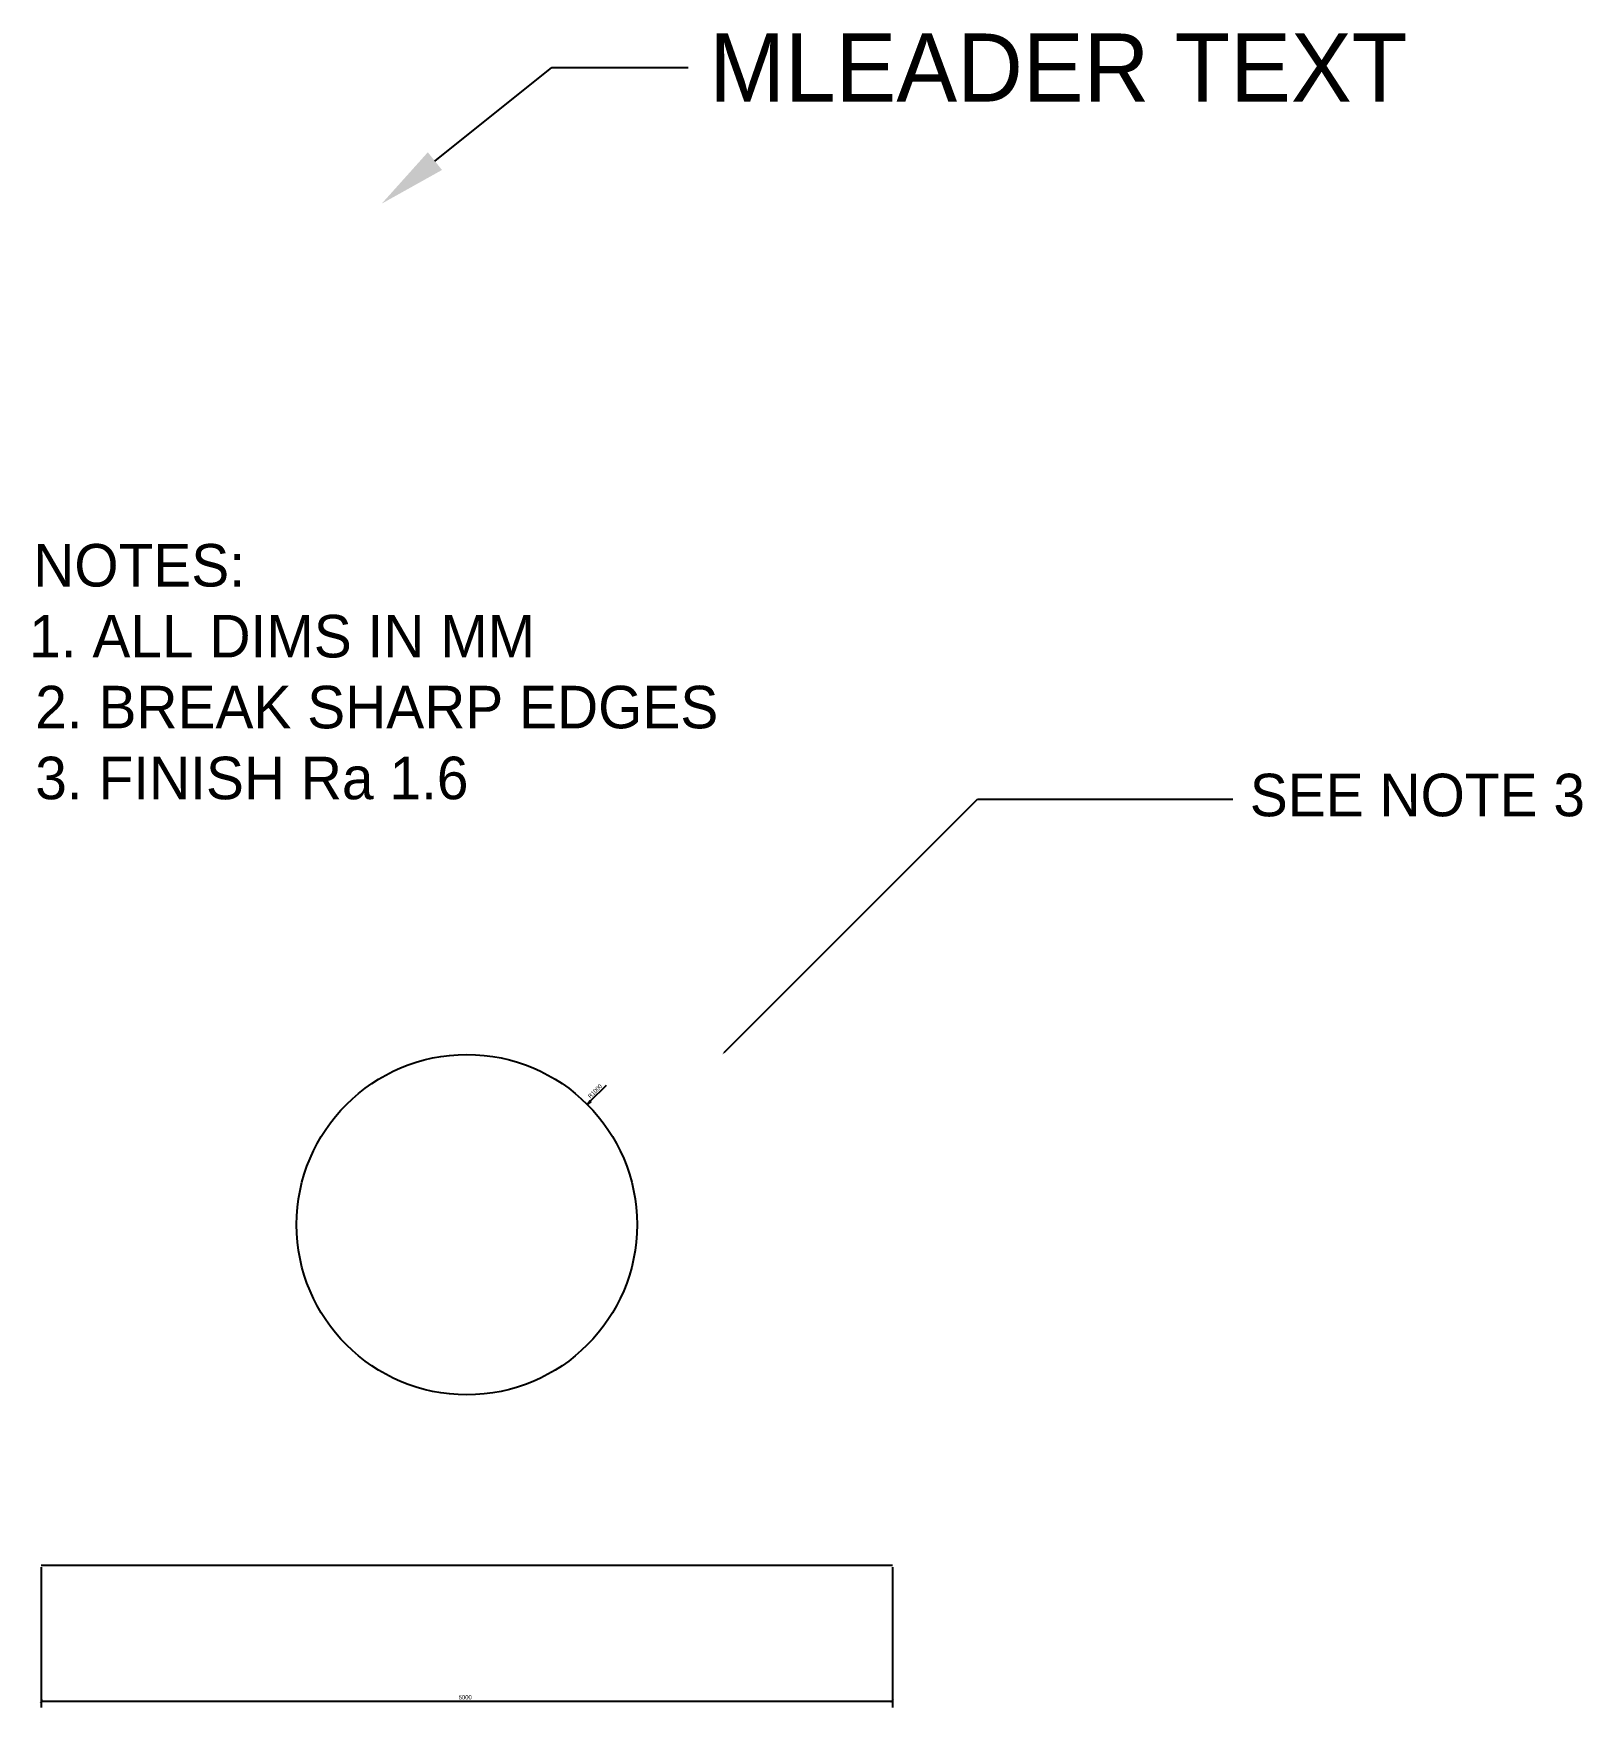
# Model space of a CAD drawing. Extents: x -0.5 to 90.5, y -8.4 to 90.
import ezdxf

# ---------------------------------------------------------------- set-up
doc = ezdxf.new("R2010")
doc.units = 0
doc.layers.get('0').update_dxf_attribs({"linetype": 'CONTINUOUS'})
doc.layers.get('DEFPOINTS').update_dxf_attribs({"linetype": 'CONTINUOUS'})
doc.styles.add('OPENSANSCONDENSED-LIGHT', font='OpenSansCondensed-Light.ttf')
doc.dimstyles.new('EZ_RADIUS', dxfattribs={"dimtxt": 0.25, "dimasz": 0.25, "dimexe": 0.375, "dimexo": 0.125, "dimgap": 0.1, "dimtad": 1, "dimlfac": 100, "dimzin": 12, "dimblk": 'CLOSEDBLANK', "dimcen": 0, "dimazin": 3, "dimtfac": 0.5, "dimtofl": 0, "dimtmove": 0, "dimatfit": 3})
doc.dimstyles.new('EZDXF', dxfattribs={"dimtxt": 0.25, "dimasz": 0.175, "dimexe": 0.375, "dimexo": 0.125, "dimgap": 0.1, "dimtad": 1, "dimlfac": 100, "dimzin": 12, "dimblk": 'ARCHTICK', "dimcen": 2.5, "dimazin": 3, "dimtfac": 0.5, "dimtmove": 0, "dimatfit": 3})

# ---------------------------------------------------------------- blocks, each defined once
blk = doc.blocks.new('*X5')
for p, q in [((40.124, 30.124), (55, 45)), ((55, 45), (70, 45))]:
    blk.add_line(p, q)
blk.add_solid([(40.144, 30.103), (40, 30), (40.103, 30.144)])
blk = doc.blocks.new('_ARCHTICK')
at = {"color": 0, "linetype": 'BYBLOCK', "const_width": 0.15}
blk.add_lwpolyline([(-0.5, -0.5), (0.5, 0.5)], dxfattribs=at)
blk = doc.blocks.new('*D3')
for p, q in [((0, -0.125), (0, -8.375)), ((50, -0.125), (50, -8.375)), ((0, -8), (50, -8))]:
    blk.add_line(p, q)
at = {"layer": 'DEFPOINTS'}
for p in [(0, 0), (50, 0), (0, -8)]:
    blk.add_point(p, dxfattribs=at)
at = {"xscale": 0.175, "yscale": 0.175, "rotation": 180}
blk.add_blockref('_ARCHTICK', (0, -8), dxfattribs=at)
at = {"xscale": 0.175, "yscale": 0.175}
blk.add_blockref('_ARCHTICK', (50, -8), dxfattribs=at)
at = {"style": 'OPENSANSCONDENSED-LIGHT'}
blk.add_text('5000', height=0.25, dxfattribs=at).set_placement((24.524, -7.9))
blk = doc.blocks.new('_CLOSEDBLANK')
at = {"color": 0, "linetype": 'BYBLOCK'}
blk.add_lwpolyline([(-1, 0.16), (0, 0), (-1, -0.16)], close=True, dxfattribs=at)
blk = doc.blocks.new('*D4')
blk.add_line((32.248, 27.248), (33.202, 28.202))
at = {"layer": 'DEFPOINTS'}
for p in [(32.071, 27.071), (25, 20)]:
    blk.add_point(p, dxfattribs=at)
at = {"xscale": 0.25, "yscale": 0.25, "rotation": 225}
blk.add_blockref('_CLOSEDBLANK', (32.071, 27.071), dxfattribs=at)
at = {"style": 'OPENSANSCONDENSED-LIGHT'}
blk.add_text('R1000', height=0.25, rotation=45, dxfattribs=at).set_placement((32.26, 27.402))
blk = doc.blocks.new('*X6')
for s, p in [('NOTES:', (-0.476, 57.5)), ('1. ALL DIMS IN MM', (-0.714, 53.333)), ('2. BREAK SHARP EDGES', (-0.357, 49.167)), ('3. FINISH Ra 1.6', (-0.357, 45))]:
    blk.add_text(s, height=2.5).set_placement(p)
blk = doc.blocks.new('*X7')
for p, q in [((23.123, 82.499), (30, 88)), ((30, 88), (38, 88))]:
    blk.add_line(p, q)
blk.add_solid([(23.54, 81.978), (20, 80), (22.707, 83.019)])
blk.add_text('MLEADER TEXT', height=4).set_placement((39.238, 86))

msp = doc.modelspace()

# ---------------------------------------------------------------- linework, layer by layer
msp.add_line((0, 0), (50, 0))
msp.add_circle((25, 20), 10)

# ---------------------------------------------------------------- block references
for name in ['*X7', '*X6', '*X5']:
    msp.add_blockref(name, (0, 0))

# ---------------------------------------------------------------- texts
msp.add_text('SEE NOTE 3', height=2.5).set_placement((71, 44))

# ---------------------------------------------------------------- dimensions: what is measured, and where the dimension line sits
dim = msp.add_radius_dim(center=(25, 20), mpoint=(32.07107, 27.07107), dimstyle='EZ_RADIUS')
dim.commit()
dim.dimension.update_dxf_attribs({"geometry": '*D4', "text_midpoint": (32.6014, 27.9196)})
dim = msp.add_linear_dim(base=(0, -8), p1=(0, 0), p2=(50, 0), dimstyle='EZDXF')
dim.commit()
dim.dimension.update_dxf_attribs({"geometry": '*D3', "text_midpoint": (25, -7.775)})

doc.saveas('drawing.dxf')
